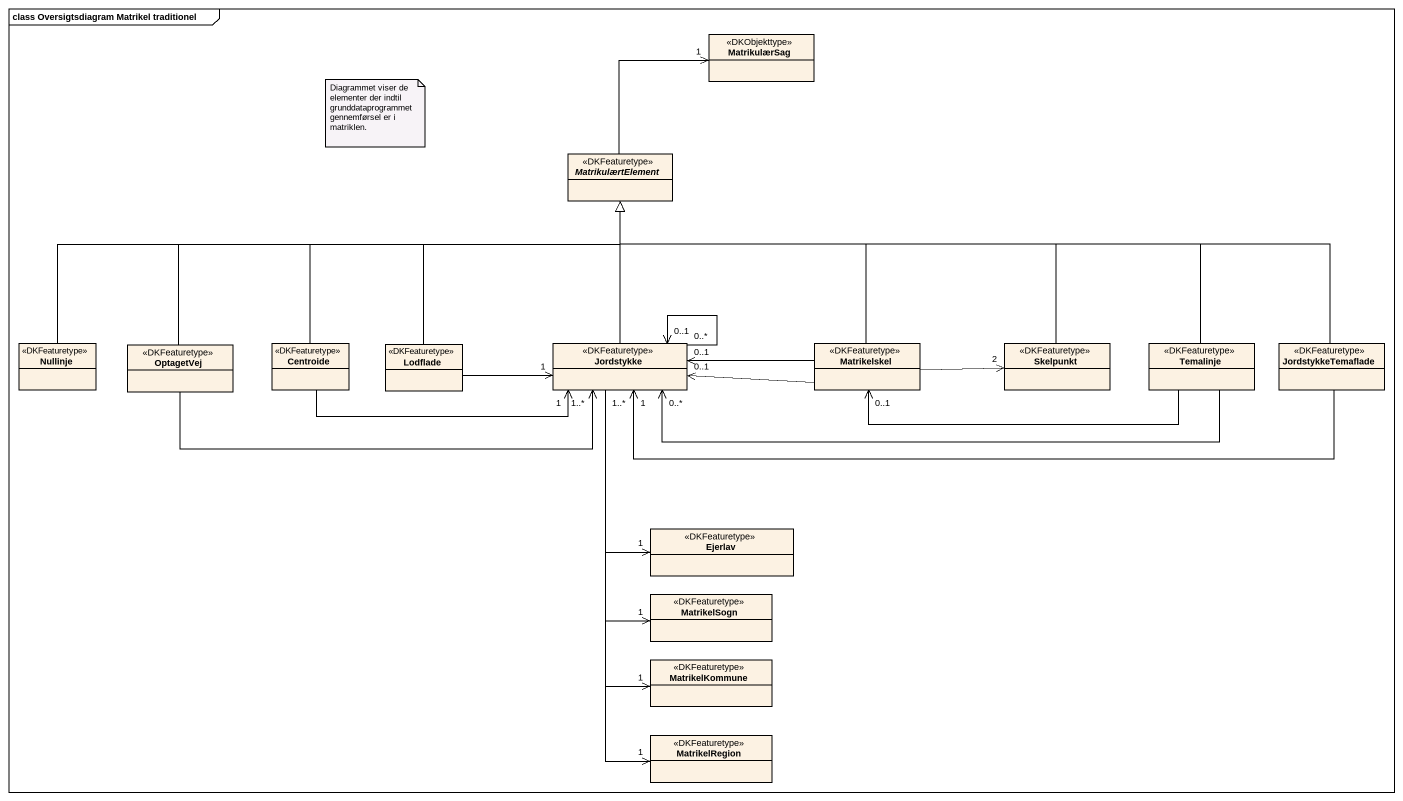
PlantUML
@startuml
mainframe class Oversigtsdiagram Matrikel traditionel
hide circle
hide empty members
class MatrikulærSag <<DKObjekttype>>
abstract class MatrikulærtElement <<DKFeaturetype>>
class Nullinje <<DKFeaturetype>>
class OptagetVej <<DKFeaturetype>>
class Centroide <<DKFeaturetype>>
class Lodflade <<DKFeaturetype>>
class Jordstykke <<DKFeaturetype>>
class Matrikelskel <<DKFeaturetype>>
class Skelpunkt <<DKFeaturetype>>
class Temalinje <<DKFeaturetype>>
class JordstykkeTemaflade <<DKFeaturetype>>
class Ejerlav <<DKFeaturetype>>
class MatrikelSogn <<DKFeaturetype>>
class MatrikelKommune <<DKFeaturetype>>
class MatrikelRegion <<DKFeaturetype>>
MatrikulærtElement -up-> "1" MatrikulærSag
Nullinje -right-|> MatrikulærtElement
OptagetVej -right-|> MatrikulærtElement
OptagetVej -right-> "1..*" Jordstykke
Centroide -up-|> MatrikulærtElement
Centroide -right-> "1" Jordstykke
Lodflade -up-|> MatrikulærtElement
Lodflade -right-> "1" Jordstykke
Jordstykke -up-|> MatrikulærtElement
Jordstykke "0..*" --> "0..1" Jordstykke
Jordstykke --> "1" Ejerlav
Jordstykke --> "1" MatrikelSogn
Jordstykke --> "1" MatrikelKommune
Jordstykke "1..*" --> "1" MatrikelRegion
Matrikelskel -up-|> MatrikulærtElement
Matrikelskel -left-> "0..1" Jordstykke
Matrikelskel -left-> "0..1" Jordstykke
Matrikelskel -right-> "2" Skelpunkt
Skelpunkt -left-|> MatrikulærtElement
Temalinje -left-|> MatrikulærtElement
Temalinje -left-> "0..*" Jordstykke
Temalinje -left-> "0..1" Matrikelskel
JordstykkeTemaflade -left-|> MatrikulærtElement
JordstykkeTemaflade -left-> "1" Jordstykke
note as N1
  Diagrammet viser de elementer der indtil grunddataprogrammet gennemførsel er i matriklen.
end note
@enduml
